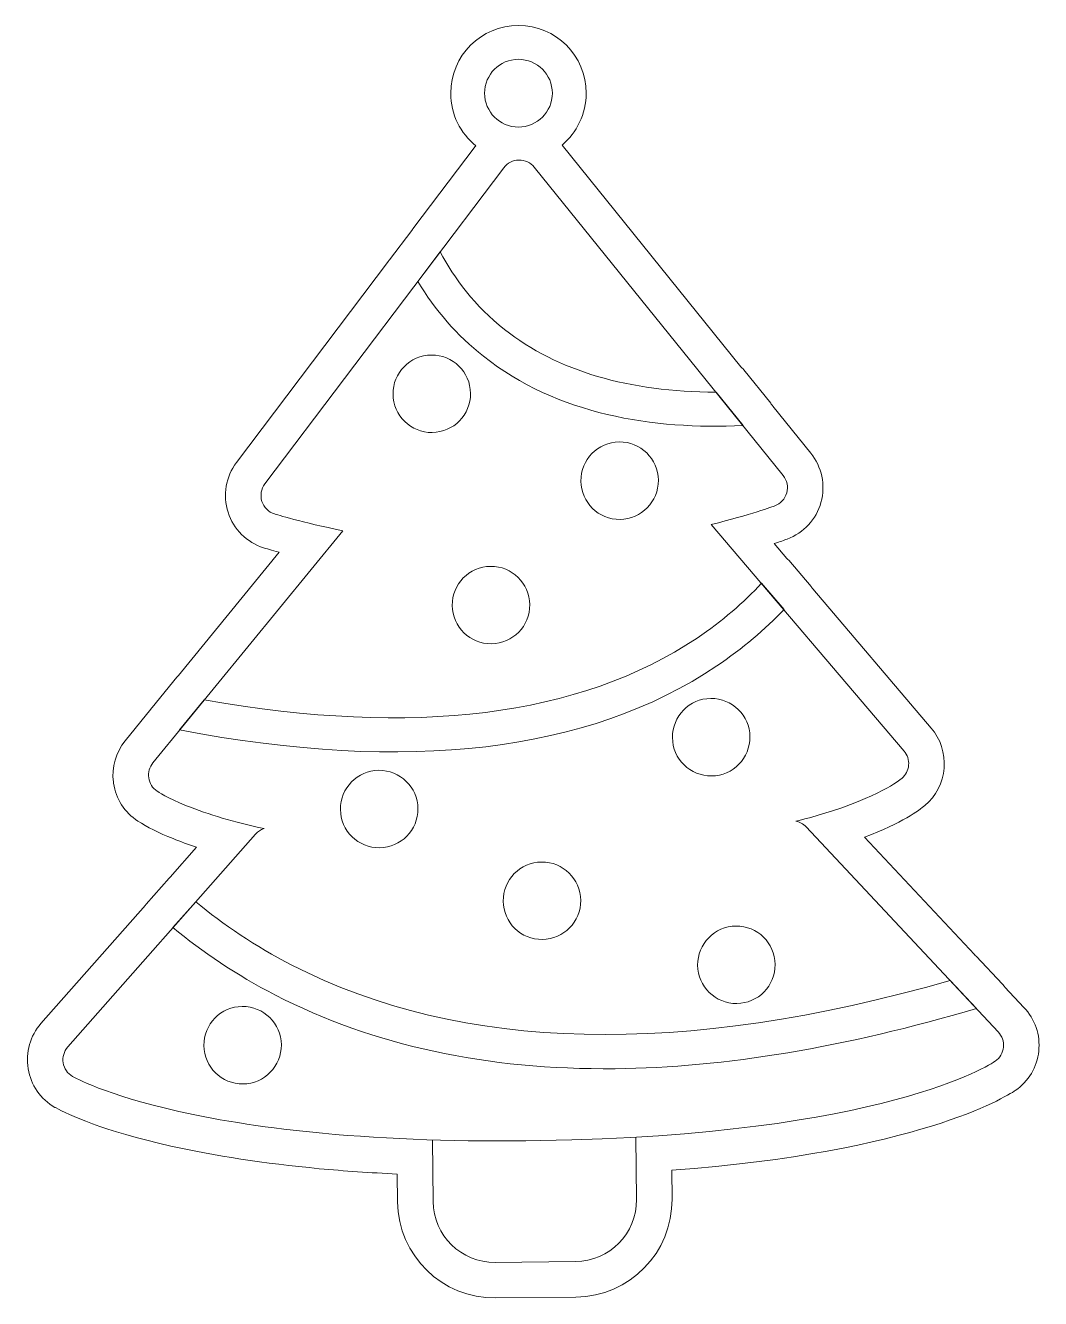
# Model space of a CAD drawing. Header units: centimetres. Extents: x -19.9 to 19.8, y -14.3 to 14.8.
# Drawn here: x 0.14 to 6.56, y -14.27 to -6.21 of the extents above; entities that cross this region are included whole.
import ezdxf

# ---------------------------------------------------------------- set-up
doc = ezdxf.new("R2010")
doc.units = ezdxf.units.CM
doc.header["$MEASUREMENT"] = 0
for name, color, linetype in [('layer 1', 7, 'Continuous'), ('layer 2', 7, 'Continuous'), ('layer 3', 7, 'Continuous')]:
    doc.layers.add(name, color=color, linetype=linetype)

msp = doc.modelspace()

# ---------------------------------------------------------------- linework, layer by layer
at = {"layer": 'layer 1', "lineweight": 9}
for points, knots in [([(2.99022, -6.9717), (2.89343, -6.89314), (2.83156, -6.7732), (2.83156, -6.63881), (2.83156, -6.63881), (2.83156, -6.40214), (3.0234, -6.2103), (3.26006, -6.2103), (3.26006, -6.2103), (3.49673, -6.2103), (3.68857, -6.40214), (3.68857, -6.63881), (3.68857, -6.63881), (3.68857, -6.77057), (3.6291, -6.88844), (3.53555, -6.96703)], [0, 0, 0, 0, 0.2, 0.2, 0.2, 0.2, 0.4, 0.4, 0.4, 0.4, 0.6, 0.6, 0.6, 0.6, 1, 1, 1, 1]), ([(3.26006, -6.42455), (3.37839, -6.42455), (3.47432, -6.52048), (3.47432, -6.63881), (3.47432, -6.63881), (3.47432, -6.75713), (3.37839, -6.85306), (3.26006, -6.85306), (3.26006, -6.85306), (3.14174, -6.85306), (3.04581, -6.75713), (3.04581, -6.63881), (3.04581, -6.63881), (3.04581, -6.52048), (3.14174, -6.42455), (3.26006, -6.42455)], [0, 0, 0, 0, 0.2, 0.2, 0.2, 0.2, 0.4, 0.4, 0.4, 0.4, 0.6, 0.6, 0.6, 0.6, 1, 1, 1, 1]), ([(2.99022, -6.9717), (2.98922, -6.97301), (2.9882, -6.97434), (2.9872, -6.97567), (2.9872, -6.97567), (2.9872, -6.97567), (2.59289, -7.49758), (2.59289, -7.49758), (2.59289, -7.49758), (2.59031, -7.50064), (2.58751, -7.50354), (2.58508, -7.50682), (2.58508, -7.50682), (2.58508, -7.50682), (2.44333, -7.69431), (2.44333, -7.69431), (2.44333, -7.69431), (2.44131, -7.69698), (2.43981, -7.69986), (2.43798, -7.70261), (2.43798, -7.70261), (2.43798, -7.70261), (1.47543, -8.97651), (1.47543, -8.97651), (1.47543, -8.97651), (1.40909, -9.06573), (1.38901, -9.1822), (1.42271, -9.29099), (1.42271, -9.29099), (1.45746, -9.39824), (1.54156, -9.48185), (1.64802, -9.51544), (1.64802, -9.51544), (1.66291, -9.52027), (1.69668, -9.53042), (1.74609, -9.54402), (1.74609, -9.54402), (1.74609, -9.54402), (1.10849, -10.32385), (1.10849, -10.32385), (1.10849, -10.32385), (1.10505, -10.32754), (1.10147, -10.33105), (1.09827, -10.33506), (1.09827, -10.33506), (1.09827, -10.33506), (0.94209, -10.52596), (0.94209, -10.52596), (0.94209, -10.52596), (0.93922, -10.52948), (0.93681, -10.53338), (0.93413, -10.53706), (0.93413, -10.53706), (0.93413, -10.53706), (0.77142, -10.73622), (0.77142, -10.73622), (0.77142, -10.73622), (0.71207, -10.81072), (0.6858, -10.90425), (0.69761, -10.99928), (0.69761, -10.99928), (0.69791, -11.00146), (0.69818, -11.00371), (0.69854, -11.00596), (0.69854, -11.00596), (0.71368, -11.10396), (0.76907, -11.19067), (0.85212, -11.24491), (0.85212, -11.24491), (0.90887, -11.2819), (0.98637, -11.32045), (1.07571, -11.35613), (1.07571, -11.35613), (1.12249, -11.37505), (1.1718, -11.39302), (1.22342, -11.41023), (1.22342, -11.41023), (1.22342, -11.41023), (1.05582, -11.60031), (1.05582, -11.60031), (1.05582, -11.60031), (1.05379, -11.60242), (1.05135, -11.60393), (1.04938, -11.60615), (1.04938, -11.60615), (1.04938, -11.60615), (0.90517, -11.76971), (0.90517, -11.76971), (0.90517, -11.76971), (0.90314, -11.77198), (0.9018, -11.77467), (0.89984, -11.77708), (0.89984, -11.77708), (0.89984, -11.77708), (0.23934, -12.5259), (0.23934, -12.5259), (0.23934, -12.5259), (0.17116, -12.60414), (0.14141, -12.70783), (0.15792, -12.8118), (0.15792, -12.8118), (0.17515, -12.91543), (0.23709, -13.00464), (0.32795, -13.05642), (0.32795, -13.05642), (0.3314, -13.05839), (0.33141, -13.05849), (0.33491, -13.06033), (0.33491, -13.06033), (0.41033, -13.10086), (0.63209, -13.20573), (1.0611, -13.30118), (1.0611, -13.30118), (1.3358, -13.36339), (1.65161, -13.41154), (2.00015, -13.44445), (2.00015, -13.44445), (2.15881, -13.45915), (2.32347, -13.47039), (2.49302, -13.47854), (2.49302, -13.47854), (2.49302, -13.47854), (2.49488, -13.655), (2.49488, -13.655), (2.49488, -13.655), (2.49843, -13.99363), (2.77689, -14.26627), (3.11561, -14.26271), (3.11561, -14.26271), (3.11561, -14.26271), (3.62384, -14.2574), (3.62384, -14.2574), (3.62384, -14.2574), (3.96249, -14.2538), (4.23513, -13.97533), (4.23158, -13.63672), (4.23158, -13.63672), (4.23158, -13.63672), (4.22966, -13.45476), (4.22966, -13.45476), (4.22966, -13.45476), (5.78026, -13.33796), (6.33565, -12.99494), (6.4028, -12.94965), (6.4028, -12.94965), (6.48656, -12.89214), (6.54077, -12.80094), (6.55135, -12.70059), (6.55135, -12.70059), (6.56262, -12.59846), (6.52814, -12.49786), (6.45671, -12.42387), (6.45671, -12.42387), (6.45671, -12.42387), (6.33784, -12.29682), (6.33784, -12.29682), (6.33784, -12.29682), (6.33278, -12.28998), (6.32743, -12.28332), (6.32148, -12.27692), (6.32148, -12.27692), (6.32148, -12.27692), (6.15605, -12.1), (6.15605, -12.1), (6.15605, -12.1), (6.15234, -12.09609), (6.14788, -12.0932), (6.14394, -12.08959), (6.14394, -12.08959), (6.14394, -12.08959), (5.44977, -11.34733), (5.44977, -11.34733), (5.44977, -11.34733), (5.68688, -11.25721), (5.79612, -11.1752), (5.83006, -11.14631), (5.83006, -11.14631), (5.90135, -11.08624), (5.94481, -11.00256), (5.95248, -10.90928), (5.95248, -10.90928), (5.95965, -10.81722), (5.9299, -10.72489), (5.87122, -10.65617), (5.87122, -10.65617), (5.87122, -10.65617), (5.12143, -9.77502), (5.12143, -9.77502), (5.12143, -9.77502), (5.11795, -9.77022), (5.11513, -9.76506), (5.11125, -9.76052), (5.11125, -9.76052), (5.11125, -9.76052), (4.96958, -9.59404), (4.96958, -9.59404), (4.96958, -9.59404), (4.96623, -9.59019), (4.9621, -9.58726), (4.95857, -9.58359), (4.95857, -9.58359), (4.95857, -9.58359), (4.87808, -9.48897), (4.87808, -9.48897), (4.87808, -9.48897), (4.91535, -9.47685), (4.94273, -9.46715), (4.95887, -9.46102), (4.95887, -9.46102), (5.06416, -9.4221), (5.14457, -9.3348), (5.17385, -9.22807), (5.17385, -9.22807), (5.20408, -9.11893), (5.17907, -9.0018), (5.10868, -8.91683), (5.10868, -8.91683), (5.10868, -8.91683), (4.8692, -8.61994), (4.8692, -8.61994), (4.8692, -8.61994), (4.86504, -8.61356), (4.86099, -8.60716), (4.85619, -8.60127), (4.85619, -8.60127), (4.85619, -8.60127), (4.68483, -8.38891), (4.68483, -8.38891), (4.68483, -8.38891), (4.6793, -8.38209), (4.67334, -8.37562), (4.66713, -8.36947), (4.66713, -8.36947), (4.66713, -8.36947), (3.53555, -6.96703), (3.53555, -6.96703)], [0, 0, 0, 0, 0.0166667, 0.0166667, 0.0166667, 0.0166667, 0.0333333, 0.0333333, 0.0333333, 0.0333333, 0.05, 0.05, 0.05, 0.05, 0.0666667, 0.0666667, 0.0666667, 0.0666667, 0.0833333, 0.0833333, 0.0833333, 0.0833333, 0.1, 0.1, 0.1, 0.1, 0.1166667, 0.1166667, 0.1166667, 0.1166667, 0.1333333, 0.1333333, 0.1333333, 0.1333333, 0.15, 0.15, 0.15, 0.15, 0.1666667, 0.1666667, 0.1666667, 0.1666667, 0.1833333, 0.1833333, 0.1833333, 0.1833333, 0.2, 0.2, 0.2, 0.2, 0.2166667, 0.2166667, 0.2166667, 0.2166667, 0.2333333, 0.2333333, 0.2333333, 0.2333333, 0.25, 0.25, 0.25, 0.25, 0.2666667, 0.2666667, 0.2666667, 0.2666667, 0.2833333, 0.2833333, 0.2833333, 0.2833333, 0.3, 0.3, 0.3, 0.3, 0.3166667, 0.3166667, 0.3166667, 0.3166667, 0.3333333, 0.3333333, 0.3333333, 0.3333333, 0.35, 0.35, 0.35, 0.35, 0.3666667, 0.3666667, 0.3666667, 0.3666667, 0.3833333, 0.3833333, 0.3833333, 0.3833333, 0.4, 0.4, 0.4, 0.4, 0.4166667, 0.4166667, 0.4166667, 0.4166667, 0.4333333, 0.4333333, 0.4333333, 0.4333333, 0.45, 0.45, 0.45, 0.45, 0.4666667, 0.4666667, 0.4666667, 0.4666667, 0.4833333, 0.4833333, 0.4833333, 0.4833333, 0.5, 0.5, 0.5, 0.5, 0.5166667, 0.5166667, 0.5166667, 0.5166667, 0.5333333, 0.5333333, 0.5333333, 0.5333333, 0.55, 0.55, 0.55, 0.55, 0.5666667, 0.5666667, 0.5666667, 0.5666667, 0.5833333, 0.5833333, 0.5833333, 0.5833333, 0.6, 0.6, 0.6, 0.6, 0.6166667, 0.6166667, 0.6166667, 0.6166667, 0.6333333, 0.6333333, 0.6333333, 0.6333333, 0.65, 0.65, 0.65, 0.65, 0.6666667, 0.6666667, 0.6666667, 0.6666667, 0.6833333, 0.6833333, 0.6833333, 0.6833333, 0.7, 0.7, 0.7, 0.7, 0.7166667, 0.7166667, 0.7166667, 0.7166667, 0.7333333, 0.7333333, 0.7333333, 0.7333333, 0.75, 0.75, 0.75, 0.75, 0.7666667, 0.7666667, 0.7666667, 0.7666667, 0.7833333, 0.7833333, 0.7833333, 0.7833333, 0.8, 0.8, 0.8, 0.8, 0.8166667, 0.8166667, 0.8166667, 0.8166667, 0.8333333, 0.8333333, 0.8333333, 0.8333333, 0.85, 0.85, 0.85, 0.85, 0.8666667, 0.8666667, 0.8666667, 0.8666667, 0.8833333, 0.8833333, 0.8833333, 0.8833333, 0.9, 0.9, 0.9, 0.9, 0.9166667, 0.9166667, 0.9166667, 0.9166667, 0.9333333, 0.9333333, 0.9333333, 0.9333333, 0.95, 0.95, 0.95, 0.95, 0.9666667, 0.9666667, 0.9666667, 0.9666667, 1, 1, 1, 1])]:
    msp.add_open_spline(points, degree=3, knots=knots, dxfattribs=at)
at = {"layer": 'layer 2', "lineweight": 9}
for points, knots in [([(6.29402, -12.57925), (6.29402, -12.57925), (5.08014, -11.2813), (5.08014, -11.2813), (5.08014, -11.2813), (5.06197, -11.26224), (5.03787, -11.25006), (5.01375, -11.24619), (5.01375, -11.24619), (5.07285, -11.23185), (5.12977, -11.21615), (5.18347, -11.19992), (5.18347, -11.19992), (5.53756, -11.09354), (5.67068, -10.9867), (5.68465, -10.9746), (5.68465, -10.9746), (5.7098, -10.95374), (5.72561, -10.92435), (5.72829, -10.89171), (5.72829, -10.89171), (5.73089, -10.85851), (5.72056, -10.82609), (5.69998, -10.80201), (5.69998, -10.80201), (5.69998, -10.80201), (4.48003, -9.36823), (4.48003, -9.36823), (4.48003, -9.36823), (4.72412, -9.30753), (4.87477, -9.25281), (4.88081, -9.25014), (4.88081, -9.25014), (4.91825, -9.23631), (4.94677, -9.20583), (4.95721, -9.16803), (4.95721, -9.16803), (4.96771, -9.13015), (4.95893, -9.08855), (4.93372, -9.05801), (4.93372, -9.05801), (4.93372, -9.05801), (3.35991, -7.10751), (3.35991, -7.10751), (3.35991, -7.10751), (3.33657, -7.07844), (3.30039, -7.06146), (3.26245, -7.06233), (3.26245, -7.06233), (3.2254, -7.06271), (3.18949, -7.08085), (3.16679, -7.11124), (3.16679, -7.11124), (3.16679, -7.11124), (1.65607, -9.11073), (1.65607, -9.11073), (1.65607, -9.11073), (1.63227, -9.14268), (1.62518, -9.18393), (1.63679, -9.22163), (1.63679, -9.22163), (1.64919, -9.25978), (1.67901, -9.28967), (1.71685, -9.30123), (1.71685, -9.30123), (1.72562, -9.30417), (1.88988, -9.35536), (2.14821, -9.40756), (2.14821, -9.40756), (2.14821, -9.40756), (0.94749, -10.87628), (0.94749, -10.87628), (0.94749, -10.87628), (0.92569, -10.90362), (0.91669, -10.9376), (0.92092, -10.97161), (0.92092, -10.97161), (0.92615, -11.00512), (0.94446, -11.03645), (0.97354, -11.05544), (0.97354, -11.05544), (0.97987, -11.05948), (1.03642, -11.09819), (1.15979, -11.14746), (1.15979, -11.14746), (1.29725, -11.20284), (1.46227, -11.2519), (1.65053, -11.29218), (1.65053, -11.29218), (1.62982, -11.29896), (1.61155, -11.31059), (1.59662, -11.32736), (1.59662, -11.32736), (1.59662, -11.32736), (0.40903, -12.67368), (0.40903, -12.67368), (0.40903, -12.67368), (0.38483, -12.70152), (0.37415, -12.73855), (0.37992, -12.77492), (0.37992, -12.77492), (0.38599, -12.81127), (0.4078, -12.84305), (0.43946, -12.86108), (0.43946, -12.86108), (0.44796, -12.86532), (0.64469, -12.97802), (1.11084, -13.08187), (1.11084, -13.08187), (1.38018, -13.14284), (1.68568, -13.18884), (2.02105, -13.2204), (2.02105, -13.2204), (2.43766, -13.25908), (2.90096, -13.27512), (3.39913, -13.26663), (3.39913, -13.26663), (5.57167, -13.23169), (6.2472, -12.78329), (6.27563, -12.76406), (6.27563, -12.76406), (6.30559, -12.74361), (6.32411, -12.71149), (6.32784, -12.6759), (6.32784, -12.6759), (6.33178, -12.64028), (6.31911, -12.60456), (6.29402, -12.57925)], [0, 0, 0, 0, 0.030303, 0.030303, 0.030303, 0.030303, 0.0606061, 0.0606061, 0.0606061, 0.0606061, 0.0909091, 0.0909091, 0.0909091, 0.0909091, 0.1212121, 0.1212121, 0.1212121, 0.1212121, 0.1515152, 0.1515152, 0.1515152, 0.1515152, 0.1818182, 0.1818182, 0.1818182, 0.1818182, 0.2121212, 0.2121212, 0.2121212, 0.2121212, 0.2424242, 0.2424242, 0.2424242, 0.2424242, 0.2727273, 0.2727273, 0.2727273, 0.2727273, 0.3030303, 0.3030303, 0.3030303, 0.3030303, 0.3333333, 0.3333333, 0.3333333, 0.3333333, 0.3636364, 0.3636364, 0.3636364, 0.3636364, 0.3939394, 0.3939394, 0.3939394, 0.3939394, 0.4242424, 0.4242424, 0.4242424, 0.4242424, 0.4545455, 0.4545455, 0.4545455, 0.4545455, 0.4848485, 0.4848485, 0.4848485, 0.4848485, 0.5151515, 0.5151515, 0.5151515, 0.5151515, 0.5454545, 0.5454545, 0.5454545, 0.5454545, 0.5757576, 0.5757576, 0.5757576, 0.5757576, 0.6060606, 0.6060606, 0.6060606, 0.6060606, 0.6363636, 0.6363636, 0.6363636, 0.6363636, 0.6666667, 0.6666667, 0.6666667, 0.6666667, 0.6969697, 0.6969697, 0.6969697, 0.6969697, 0.7272727, 0.7272727, 0.7272727, 0.7272727, 0.7575758, 0.7575758, 0.7575758, 0.7575758, 0.7878788, 0.7878788, 0.7878788, 0.7878788, 0.8181818, 0.8181818, 0.8181818, 0.8181818, 0.8484848, 0.8484848, 0.8484848, 0.8484848, 0.8787879, 0.8787879, 0.8787879, 0.8787879, 0.9090909, 0.9090909, 0.9090909, 0.9090909, 0.9393939, 0.9393939, 0.9393939, 0.9393939, 1, 1, 1, 1]), ([(4.00258, -13.24485), (4.00258, -13.24485), (4.00674, -13.63909), (4.00674, -13.63909), (4.00674, -13.63909), (4.00901, -13.85409), (3.83655, -14.03023), (3.62155, -14.03249), (3.62155, -14.03249), (3.62155, -14.03249), (3.11327, -14.0378), (3.11327, -14.0378), (3.11327, -14.0378), (2.89829, -14.04012), (2.72214, -13.86766), (2.71993, -13.6526), (2.71993, -13.6526), (2.71993, -13.6526), (2.71583, -13.26239), (2.71583, -13.26239)], [0, 0, 0, 0, 0.1666667, 0.1666667, 0.1666667, 0.1666667, 0.3333333, 0.3333333, 0.3333333, 0.3333333, 0.5, 0.5, 0.5, 0.5, 0.6666667, 0.6666667, 0.6666667, 0.6666667, 1, 1, 1, 1])]:
    msp.add_open_spline(points, degree=3, knots=knots, dxfattribs=at)
at = {"layer": 'layer 3', "color": 114, "lineweight": 9}
for points, knots in [([(3.03838, -8.30369), (3.50673, -8.67401), (4.11095, -8.76822), (4.68114, -8.74258), (4.68114, -8.74258), (4.68114, -8.74258), (4.50985, -8.53018), (4.50985, -8.53018), (4.50985, -8.53018), (3.96007, -8.53023), (3.50604, -8.39772), (3.17253, -8.13406), (3.17253, -8.13406), (2.98372, -7.98476), (2.85388, -7.81283), (2.76458, -7.64243), (2.76458, -7.64243), (2.76458, -7.64243), (2.62289, -7.82992), (2.62289, -7.82992), (2.62289, -7.82992), (2.73154, -8.01058), (2.87104, -8.17137), (3.03838, -8.30369)], [0, 0, 0, 0, 0.1428571, 0.1428571, 0.1428571, 0.1428571, 0.2857143, 0.2857143, 0.2857143, 0.2857143, 0.4285714, 0.4285714, 0.4285714, 0.4285714, 0.5714286, 0.5714286, 0.5714286, 0.5714286, 0.7142857, 0.7142857, 0.7142857, 0.7142857, 1, 1, 1, 1]), ([(2.95687, -8.53847), (2.95828, -8.67379), (2.84968, -8.78466), (2.71427, -8.78609), (2.71427, -8.78609), (2.57891, -8.7875), (2.46805, -8.67896), (2.46664, -8.54365), (2.46664, -8.54365), (2.46521, -8.40823), (2.57374, -8.29732), (2.7091, -8.29586), (2.7091, -8.29586), (2.84452, -8.29443), (2.95544, -8.40306), (2.95687, -8.53847)], [0, 0, 0, 0, 0.2, 0.2, 0.2, 0.2, 0.4, 0.4, 0.4, 0.4, 0.6, 0.6, 0.6, 0.6, 1, 1, 1, 1]), ([(4.14499, -9.08815), (4.1464, -9.22351), (4.03778, -9.33444), (3.90247, -9.33585), (3.90247, -9.33585), (3.7671, -9.33732), (3.65622, -9.22867), (3.65482, -9.0933), (3.65482, -9.0933), (3.65341, -8.95799), (3.76193, -8.84702), (3.8973, -8.84567), (3.8973, -8.84567), (4.03266, -8.84424), (4.14353, -8.95284), (4.14499, -9.08815)], [0, 0, 0, 0, 0.2, 0.2, 0.2, 0.2, 0.4, 0.4, 0.4, 0.4, 0.6, 0.6, 0.6, 0.6, 1, 1, 1, 1]), ([(3.33137, -9.87543), (3.3328, -10.01084), (3.22421, -10.12172), (3.08889, -10.12314), (3.08889, -10.12314), (2.95349, -10.12461), (2.84261, -10.01602), (2.84118, -9.8806), (2.84118, -9.8806), (2.83978, -9.74529), (2.9483, -9.63434), (3.08372, -9.63295), (3.08372, -9.63295), (3.21904, -9.63149), (3.32995, -9.74012), (3.33137, -9.87543)], [0, 0, 0, 0, 0.2, 0.2, 0.2, 0.2, 0.4, 0.4, 0.4, 0.4, 0.6, 0.6, 0.6, 0.6, 1, 1, 1, 1]), ([(4.51408, -10.26357), (4.67945, -10.15255), (4.81991, -10.03128), (4.94004, -9.90633), (4.94004, -9.90633), (4.94004, -9.90633), (4.79832, -9.73979), (4.79832, -9.73979), (4.79832, -9.73979), (4.6843, -9.8616), (4.54959, -9.97967), (4.38991, -10.08654), (4.38991, -10.08654), (3.64751, -10.58341), (2.60189, -10.71381), (1.27247, -10.47741), (1.27247, -10.47741), (1.27247, -10.47741), (1.11635, -10.66841), (1.11635, -10.66841), (1.11635, -10.66841), (2.56188, -10.94443), (3.7019, -10.80932), (4.51408, -10.26357)], [0, 0, 0, 0, 0.1428571, 0.1428571, 0.1428571, 0.1428571, 0.2857143, 0.2857143, 0.2857143, 0.2857143, 0.4285714, 0.4285714, 0.4285714, 0.4285714, 0.5714286, 0.5714286, 0.5714286, 0.5714286, 0.7142857, 0.7142857, 0.7142857, 0.7142857, 1, 1, 1, 1]), ([(4.72439, -10.71152), (4.72585, -10.84687), (4.61726, -10.9578), (4.48194, -10.95921), (4.48194, -10.95921), (4.34655, -10.96064), (4.23566, -10.85206), (4.23425, -10.71669), (4.23425, -10.71669), (4.23283, -10.58133), (4.34136, -10.47041), (4.47678, -10.46899), (4.47678, -10.46899), (4.61209, -10.46756), (4.72301, -10.57616), (4.72439, -10.71152)], [0, 0, 0, 0, 0.2, 0.2, 0.2, 0.2, 0.4, 0.4, 0.4, 0.4, 0.6, 0.6, 0.6, 0.6, 1, 1, 1, 1]), ([(2.62399, -11.16628), (2.62544, -11.30161), (2.5168, -11.41248), (2.38144, -11.41395), (2.38144, -11.41395), (2.24607, -11.41536), (2.13522, -11.30678), (2.1338, -11.17147), (2.1338, -11.17147), (2.13237, -11.03605), (2.2409, -10.92513), (2.37628, -10.92376), (2.37628, -10.92376), (2.5117, -10.92233), (2.62256, -11.03089), (2.62399, -11.16628)], [0, 0, 0, 0, 0.2, 0.2, 0.2, 0.2, 0.4, 0.4, 0.4, 0.4, 0.6, 0.6, 0.6, 0.6, 1, 1, 1, 1]), ([(3.65389, -11.7466), (3.65531, -11.88192), (3.54672, -11.99279), (3.4113, -11.99422), (3.4113, -11.99422), (3.27593, -11.99568), (3.16511, -11.88708), (3.16371, -11.75171), (3.16371, -11.75171), (3.16229, -11.61636), (3.27082, -11.50543), (3.40619, -11.50403), (3.40619, -11.50403), (3.54155, -11.50259), (3.65242, -11.6112), (3.65389, -11.7466)], [0, 0, 0, 0, 0.2, 0.2, 0.2, 0.2, 0.4, 0.4, 0.4, 0.4, 0.6, 0.6, 0.6, 0.6, 1, 1, 1, 1]), ([(3.87133, -12.81176), (4.56541, -12.80443), (5.32873, -12.67698), (6.15729, -12.43058), (6.15729, -12.43058), (6.15729, -12.43058), (5.99186, -12.25367), (5.99186, -12.25367), (5.99186, -12.25367), (4.29865, -12.74011), (2.89995, -12.70817), (1.82593, -12.15591), (1.82593, -12.15591), (1.59379, -12.03646), (1.39262, -11.89943), (1.21819, -11.75503), (1.21819, -11.75503), (1.21819, -11.75503), (1.07396, -11.91849), (1.07396, -11.91849), (1.07396, -11.91849), (1.25979, -12.07189), (1.47441, -12.21797), (1.72272, -12.34607), (1.72272, -12.34607), (2.34144, -12.66509), (3.05909, -12.82034), (3.87133, -12.81176)], [0, 0, 0, 0, 0.125, 0.125, 0.125, 0.125, 0.25, 0.25, 0.25, 0.25, 0.375, 0.375, 0.375, 0.375, 0.5, 0.5, 0.5, 0.5, 0.625, 0.625, 0.625, 0.625, 0.75, 0.75, 0.75, 0.75, 1, 1, 1, 1]), ([(4.88375, -12.15187), (4.88522, -12.28719), (4.77661, -12.39806), (4.64126, -12.39947), (4.64126, -12.39947), (4.50591, -12.40093), (4.39498, -12.2923), (4.39357, -12.157), (4.39357, -12.157), (4.39214, -12.02157), (4.50072, -11.9107), (4.63609, -11.90929), (4.63609, -11.90929), (4.77151, -11.90786), (4.88238, -12.01646), (4.88375, -12.15187)], [0, 0, 0, 0, 0.2, 0.2, 0.2, 0.2, 0.4, 0.4, 0.4, 0.4, 0.6, 0.6, 0.6, 0.6, 1, 1, 1, 1]), ([(1.76007, -12.66046), (1.76148, -12.79593), (1.65289, -12.90671), (1.51758, -12.90813), (1.51758, -12.90813), (1.38215, -12.90954), (1.2713, -12.80104), (1.26987, -12.66565), (1.26987, -12.66565), (1.26846, -12.53033), (1.37701, -12.41946), (1.51242, -12.41804), (1.51242, -12.41804), (1.64773, -12.41659), (1.75866, -12.52521), (1.76007, -12.66046)], [0, 0, 0, 0, 0.2, 0.2, 0.2, 0.2, 0.4, 0.4, 0.4, 0.4, 0.6, 0.6, 0.6, 0.6, 1, 1, 1, 1])]:
    msp.add_open_spline(points, degree=3, knots=knots, dxfattribs=at)

doc.saveas('drawing.dxf')
